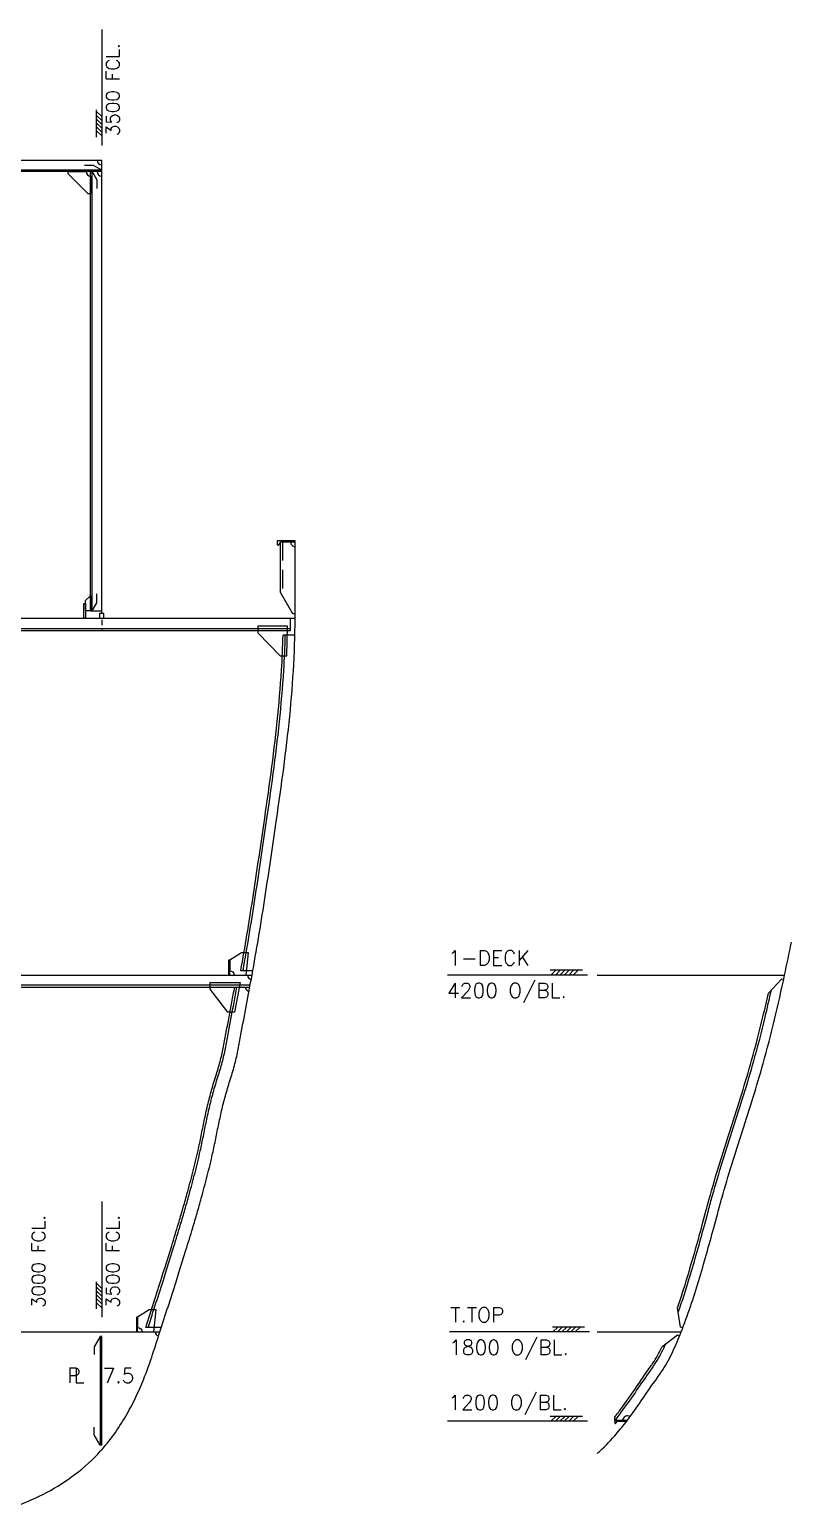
# Model space of a CAD drawing. Extents: x 53504 to 219407, y 25397 to 156081.
# Drawn here: x 177136 to 182259, y 117257 to 127190 of the extents above; entities that cross this region are included whole.
import ezdxf

# ---------------------------------------------------------------- set-up
doc = ezdxf.new("R2010")
doc.units = 0
doc.header["$LTSCALE"] = 250
doc.linetypes.add('DASHED', pattern=[0.75, 0.5, -0.25])
doc.linetypes.add('STP-035', pattern=[0.24, 0.15, -0.09])
doc.layers.get('0').update_dxf_attribs({"linetype": 'CONTINUOUS'})
for name, color, linetype in [('S0CO1', 1, 'CONTINUOUS'), ('S0CO2', 2, 'CONTINUOUS'), ('S0CO5', 4, 'CONTINUOUS'), ('S0DA1', 1, 'DASHED'), ('S0DA2', 2, 'DASHED'), ('S0DIM', 2, 'CONTINUOUS'), ('S0TX2', 2, 'CONTINUOUS')]:
    doc.layers.add(name, color=color, linetype=linetype)
doc.styles.add('ROMANS', font='romans', dxfattribs={"height": 100})

# ---------------------------------------------------------------- blocks, each defined once
blk = doc.blocks.new('ST10011')
at = {"layer": 'S0CO1'}
for p, q in [((4.24, 0.65), (-0.08, 0.65)), ((0, 0), (0.65, 0.65)), ((0.6, 0), (1.25, 0.65)), ((1.2, 0), (1.85, 0.65)), ((1.8, 0), (2.45, 0.65)), ((2.4, 0), (3.05, 0.65)), ((3, 0), (3.65, 0.65))]:
    blk.add_line(p, q, dxfattribs=at)
blk = doc.blocks.new('HP100x7')
at = {"color": 0}
blk.add_lwpolyline([(0, 0), (0, -100), (20, -100, 0.767327), (24, -89), (10, -79, -0.267949), (7, -75), (7, 0)], format="xyb", close=True, dxfattribs=at)
blk = doc.blocks.new('*X7')
at = {"color": 0}
for p, q in [((13410, 17177), (13450, 17217)), ((13439, 17177), (13479, 17217)), ((13467, 17177), (13507, 17217)), ((13495, 17177), (13535, 17217)), ((13523, 17177), (13563, 17217)), ((13552, 17177), (13592, 17217))]:
    blk.add_line(p, q, dxfattribs=at)
blk = doc.blocks.new('TYKK')
at = {"layer": 'S0CO1'}
for p, q in [((-2.04, 0.82), (2.04, 0.82)), ((-2.04, 0), (2.04, 0))]:
    blk.add_line(p, q, dxfattribs=at)
at = {"layer": 'S0CO1', "xscale": 0.0204, "yscale": 0.0204, "zscale": 0.0204}
blk.add_blockref('*X7', (-275.41, -350.41), dxfattribs=at)
blk = doc.blocks.new('PLDIM2')
at = {"layer": 'S0TX2', "style": 'ROMANS'}
for s, p in [('P', (-19.2, 0.3)), ('L', (22.8, 0.3))]:
    blk.add_text(s, height=100, dxfattribs=at).set_placement(p)
blk.add_attdef('XX.X', (168.5, -1.5), '', height=100, dxfattribs=at)
blk = doc.blocks.new('HP120')
at = {"color": 0}
blk.add_lwpolyline([(0, 7), (120, 7), (120, -16, -0.767327), (108.8, -19), (99.6, -3, 0.267949), (94.4, 0), (0, 0)], format="xyb", close=True, dxfattribs=at)

msp = doc.modelspace()

# ---------------------------------------------------------------- linework, layer by layer
at = {"layer": 'S0CO1', "color": 0}
for p, q in [((177621.426, 126244.607), (174121.426, 126244.607)), ((177621.426, 126234.607), (174121.426, 126234.607)), ((177546.426, 123280.517), (177546.426, 126234.607)), ((177556.426, 123280.517), (177556.426, 126234.607)), ((178821.426, 123743.517), (178821.426, 123407.741)), ((177546.426, 123280.517), (177621.426, 123280.517)), ((178890.847, 123147.547), (178891.426, 123230.517)), ((174121.426, 123162.547), (178890.951, 123162.547)), ((174121.426, 123147.547), (178890.847, 123147.547)), ((178920.337, 123117.547), (178840.321, 123117.547)), ((178637.447, 120860.517), (178556.16, 120860.517)), ((174121.426, 120765.517), (178620.144, 120765.517)), ((174121.426, 120750.517), (178617.375, 120750.517)), ((177613.426, 117668.505), (177613.426, 118400.517)), ((177621.426, 117668.505), (177621.426, 118400.517)), ((178022.18, 118460.517), (177917.14, 118460.517)), ((181070.266, 117836.117), (181070.266, 117857.986))]:
    msp.add_line(p, q, dxfattribs=at)
for points in [[(177621.426, 126234.607), (177621.426, 126244.607), (177567, 126276.03), (177506.622, 126276.03)], [(177546.426, 126234.607), (177556.426, 126234.607), (177587.849, 126180.181), (177587.849, 126119.803)], [(177546.426, 123280.517), (177556.426, 123280.517), (177587.849, 123334.943), (177587.849, 123395.321)], [(178921.426, 123260.517), (178906.426, 123260.517), (178821.426, 123407.741)], [(182206.043, 120801.193), (182191.384, 120804.374), (182103.673, 120708.759)], [(181527.619, 118458.513), (181513.603, 118463.857), (181492.024, 118593.757)], [(177621.426, 118400.517), (177611.426, 118400.517), (177571.426, 118331.235), (177571.426, 118278.7)], [(181505.794, 118402.624), (181491.883, 118408.234), (181386.722, 118328.663)], [(177621.426, 117668.505), (177611.426, 117668.505), (177571.426, 117737.787), (177571.426, 117790.321)]]:
    msp.add_lwpolyline(points, dxfattribs=at)
msp.add_lwpolyline([(177546.426, 126204.607), (177546.426, 126084.607), (177531.426, 126084.607), (177396.426, 126219.607), (177396.426, 126234.607), (177516.426, 126234.607, 0.41421356)], format="xyb", close=True, dxfattribs=at)
for points in [[(177546.426, 123380.517), (177546.426, 123280.517), (177513.426, 123280.517), (177513.426, 123349.154)], [(178820.701, 122977.547), (178865.748, 122977.547), (178871.199, 123177.547), (178671.196, 123177.547), (178671.196, 123132.547), (178820.701, 122977.547)], [(178482.029, 120830.517), (178482.029, 120930.517), (178474.029, 120930.517), (178474.029, 120830.517)], [(178468.357, 120580.517), (178351.73, 120735.517), (178351.73, 120780.517), (178551.73, 120780.517), (178514.145, 120580.517), (178468.357, 120580.517)], [(177862.534, 118430.517), (177862.534, 118530.517), (177854.534, 118530.517), (177854.534, 118430.517)]]:
    msp.add_lwpolyline(points, close=True, dxfattribs=at)
at = {"layer": 'S0CO1', "color": 0, "flags": 128}
for points in [[(178556.16, 120860.517, 0.00653606), (178636.583, 121341.954, 0.002238), (178711.109, 121841.957, 0.00214701), (178759.73, 122188.985, 0.00760301), (178801.371, 122535.162), (178801.371, 122535.162, 0.010333), (178830.495, 122881.704), (178830.495, 122881.704, 0.0107737), (178840.321, 123117.547)], [(178571.402, 120860.517, 0.00649983), (178651.409, 121339.676, 0.002238), (178725.955, 121839.812, 0.002147), (178774.594, 122186.968, 0.00760301), (178816.29, 122533.597), (178816.29, 122533.597, 0.010333), (178845.466, 122880.757), (178845.466, 122880.757, 0.01078742), (178855.324, 123117.547)], [(177917.14, 118460.517, 0.00000493), (177917.321, 118461.081, -0.001152), (177972.147, 118630.526, 0.00258326), (178026.024, 118798.656), (178035.705, 118829.521), (178045.343, 118860.354), (178092.208, 119010.21, 0.003394), (178137.677, 119159.078, 0.002699), (178166.534, 119257.893, 0.002111), (178194.504, 119357.216, 0.004135), (178234.167, 119505.119, 0.008987), (178269.482, 119652.124, 0.005015), (178290.207, 119750.44, -0.001955), (178310.892, 119851.615, -0.005464), (178333.38, 119953.837, -0.012449), (178360.207, 120057.886, -0.008857), (178392.324, 120163.593, 0.014897), (178420.511, 120260.558, 0.015935), (178440.963, 120351.48, 0.002096), (178459.142, 120448.519, -0.001797), (178496.613, 120649.209, 0.00110682), (178515.67, 120750.517)], [(177932.894, 118460.517, -0.00112468), (177986.408, 118625.875, 0.00258337), (178040.334, 118794.159), (178050.017, 118825.032), (178059.66, 118855.879), (178106.524, 119005.733, 0.003394), (178152.052, 119154.794, 0.002699), (178180.955, 119253.766, 0.002111), (178208.959, 119353.211, 0.004135), (178248.687, 119501.354, 0.008987), (178284.127, 119648.883, 0.005015), (178304.914, 119747.493, -0.001955), (178325.576, 119848.553, -0.005464), (178347.994, 119950.454, -0.012449), (178374.635, 120053.781, -0.008857), (178406.596, 120158.979, 0.014897), (178435.033, 120256.802, 0.015935), (178455.695, 120348.656, 0.002096), (178473.897, 120445.818, -0.001797), (178511.348, 120646.403, 0.00113673), (178530.927, 120750.517)], [(181492.024, 118593.757, 0.0121099), (181559.311, 118800.464, 0.00691561), (181658.903, 119151.279), (181685.763, 119251.323, -0.00305365), (181713.457, 119352.176, -0.00733919), (181781.554, 119581.294, -0.001481), (181853.123, 119807.378, 0.00147197), (181924.395, 120032.561, 0.00739694), (181991.114, 120257.16, 0.01026197), (182067.051, 120550.356, 0.00284034), (182103.673, 120708.759, 0.00284034)], [(181497.091, 118563.258, 0.01361352), (181573.682, 118796.168, 0.00691568), (181673.389, 119147.386), (181700.25, 119247.436, -0.00305372), (181727.897, 119348.115, -0.00733916), (181795.868, 119576.81, -0.001481), (181867.41, 119802.809, 0.00147198), (181938.71, 120028.077, 0.00739695), (182005.554, 120253.102, 0.01026197), (182081.646, 120546.894, 0.003296), (182124.02, 120730.939, 0.003296)], [(181070.266, 117857.986, 0.00807034), (181115.627, 117917.503, 0.00984008), (181205.481, 118044.6, -0.00354539), (181296.146, 118176.318), (181311.915, 118198.918, 0.0067928), (181326.147, 118219.964, 0.03627108), (181386.722, 118328.663, 0.03627108)], [(181072.061, 117836.117, 0.00979191), (181127.702, 117908.604, 0.00984007), (181217.897, 118036.183, -0.0035455), (181308.445, 118167.731), (181324.221, 118190.341, 0.00679501), (181338.686, 118211.731, 0.037783), (181402.533, 118327.12, 0.00000174), (181402.533, 118327.12, 0.00241429), (181411.831, 118347.662, 0.00241429)]]:
    msp.add_lwpolyline(points, format="xyb", dxfattribs=at)
at = {"layer": 'S0CO1', "color": 0}
for points in [[(178592.031, 120830.517), (178607.867, 120980.517), (178562.193, 120980.517), (178482.029, 120930.517), (178482.029, 120860.517, -0.41421356), (178512.029, 120830.517)], [(177972.536, 118430.517), (177987.419, 118580.517), (177940.106, 118580.517), (177862.534, 118530.517), (177862.534, 118460.517, -0.41421356), (177892.534, 118430.517)]]:
    msp.add_lwpolyline(points, format="xyb", dxfattribs=at)
for centre, start, end in [((177621.426, 126309.607), 180, 269.9999175), ((177621.426, 126234.607), 180, 269.9999175), ((178921.426, 123743.517), 179.999994, 270.0000593), ((178632.031, 120830.517), 180, 259.6611801), ((178617.375, 120750.517), 180, 259.6611801), ((178012.536, 118430.517), 179.9997509, 252.1745705), ((181154.184, 117836.117), 52.3793613, 180)]:
    msp.add_arc(centre, 30, start, end, dxfattribs=at)
at = {"layer": 'S0CO2', "color": 0}
msp.add_lwpolyline([(177606.423, 123230.517), (177636.423, 123230.517), (177636.423, 123263.517), (177606.423, 123263.517)], close=True, dxfattribs=at)
at = {"layer": 'S0CO5', "color": 0}
for p, q in [((177621.427, 126309.607), (174121.426, 126309.607)), ((177621.423, 123263.517), (177621.427, 126309.607)), ((174121.426, 123230.517), (178921.426, 123230.517)), ((174121.426, 120830.517), (178632.031, 120830.517)), ((180952.716, 120830.517), (182212.375, 120830.517)), ((174121.426, 118430.517), (178012.536, 118430.517)), ((180952.716, 118430.517), (181516.84, 118430.517))]:
    msp.add_line(p, q, dxfattribs=at)
at = {"layer": 'S0CO5', "color": 0, "flags": 128}
for points in [[(177041.322, 117257.617, 0.035136), (177251.126, 117351.622, 0.038969), (177444.648, 117475.494, 0.046672), (177614.242, 117630.517, 0.002289), (177621.426, 117638.505, 0.029808), (177713.363, 117754.955, 0.023455), (177792.401, 117880.517, 0.019517), (177855.743, 118003.421, 0.016047), (177910.193, 118130.517, 0.014193), (177963.692, 118279.723, 0.001314), (178012.536, 118430.517, -0.001152), (178067.22, 118599.522, 0.002584), (178121.426, 118768.681), (178131.122, 118799.594), (178140.788, 118830.517), (178187.65, 118980.362, 0.003394), (178233.512, 119130.517, 0.002699), (178262.675, 119230.379, 0.002111), (178290.873, 119330.517, 0.004135), (178330.965, 119480.016, 0.008987), (178367.12, 119630.517, 0.005015), (178388.258, 119730.796, -0.001955), (178408.787, 119831.201, -0.005464), (178430.804, 119931.285, -0.012449), (178456.389, 120030.517, -0.008857), (178487.475, 120132.833, 0.014897), (178517.325, 120235.517, 0.015935), (178539.175, 120332.654, 0.002096), (178557.509, 120430.517, -0.001797), (178594.848, 120630.502, 0.002175), (178632.031, 120830.517, 0.00675), (178715.656, 121329.806, 0.002238), (178790.287, 121830.517, 0.002147), (178839.003, 122178.225, 0.007603), (178880.935, 122526.816, 0.010333), (178910.336, 122876.653, 0.015795), (178921.426, 123227.547), (178921.426, 123750.517)], [(180952.716, 117612.787, 0.00526017), (180972.172, 117630.517, 0.029999), (181081.678, 117745.44, 0.016552), (181180.029, 117870.044, 0.00984), (181271.7, 117999.711, -0.003546), (181361.738, 118130.517), (181377.546, 118153.173, 0.006804), (181393.022, 118176.057, 0.037784), (181461.62, 118300.032, 0.014763), (181516.84, 118430.517, 0.020087), (181635.96, 118777.553, 0.006916), (181736.162, 119130.517), (181763.031, 119230.595, -0.003054), (181790.47, 119330.517, -0.007339), (181857.895, 119557.378, -0.001481), (181929.321, 119783.011, 0.001472), (182000.737, 120008.647, 0.007397), (182068.131, 120235.517, 0.010262), (182144.891, 120531.893, 0.005319), (182212.375, 120830.517, 0.00268784), (182258.659, 121051.781)]]:
    msp.add_lwpolyline(points, format="xyb", dxfattribs=at)
at = {"layer": 'S0DA1', "color": 0}
msp.add_line((178836.426, 123743.517), (178836.426, 123381.761), dxfattribs=at)
at = {"layer": 'S0DA2', "color": 0, "linetype": 'STP-035'}
msp.add_line((177621.423, 123220.517), (177621.423, 123150.517), dxfattribs=at)
at = {"layer": 'S0DIM', "color": 0}
for p, q in [((177621.426, 127189.91), (177621.426, 126410.933)), ((177621.426, 119308.775), (177621.426, 118529.799))]:
    msp.add_line(p, q, dxfattribs=at)
msp.add_lwpolyline([(177513.426, 123230.517), (177501.426, 123230.517), (177501.426, 123330.517), (177513.426, 123330.517), (177513.426, 123230.517)], close=True, dxfattribs=at)
for points in [[(180886.725, 120830.517), (179945.947, 120830.517)], [(180900.392, 118430.517), (179959.614, 118430.517)], [(180886.725, 117830.517), (179945.947, 117830.517)]]:
    msp.add_lwpolyline(points, dxfattribs=at)

# ---------------------------------------------------------------- block references
at = {"layer": 'S0CO2', "color": 0, "xscale": -1}
msp.add_blockref('HP120', (178921.426, 123743.517), dxfattribs=at)
at = {"layer": 'S0CO2', "color": 0, "xscale": 0.8, "yscale": 0.8, "zscale": 0.8, "rotation": 270}
msp.add_blockref('HP100x7', (181150.266, 117836.117), dxfattribs=at)
at = {"layer": 'S0DIM', "color": 0, "extrusion": (0, 0, -1), "xscale": -45, "yscale": 45, "zscale": -45}
for p, rotation in [((-177584.706, 126558.181), 90), ((-177584.706, 118677.047), 90.00000000000088)]:
    msp.add_blockref('TYKK', p, dxfattribs=dict(at, rotation=rotation))
at = {"layer": 'S0DIM', "color": 0, "xscale": 50, "yscale": 50, "zscale": 50}
for p in [(180641.547, 120830.517), (180655.214, 118430.517), (180641.547, 117830.517)]:
    msp.add_blockref('ST10011', p, dxfattribs=at)
at = {"layer": 'S0TX2', "color": 0}
ref = msp.add_blockref('PLDIM2', (177410.305, 118088.748), dxfattribs=at)
ref.add_attrib('XX.X', '7.5', (177627.301, 118087.289), dxfattribs={"height": 100, "style": 'ROMANS'})

# ---------------------------------------------------------------- texts
at = {"layer": 'S0DIM', "color": 0, "style": 'ROMANS', "text_generation_flag": 6}
for s, p in [('3500 FCL.', (177741.176, 126473.426)), ('3000 FCL.', (177241.176, 118592.291)), ('3500 FCL.', (177741.176, 118592.291))]:
    msp.add_text(s, height=90, rotation=270, dxfattribs=at).set_placement(p)
at = {"layer": 'S0TX2', "color": 0, "style": 'ROMANS'}
for s, p in [('1-DECK', (179951.395, 120896.232)), ('4200 O/BL.', (179942.841, 120676.762)), ('T.TOP', (179965.062, 118496.232)), ('1800 O/BL.', (179956.508, 118276.762)), ('1200 O/BL.', (179951.395, 117906.384))]:
    msp.add_text(s, height=100, dxfattribs=at).set_placement(p)

doc.saveas('drawing.dxf')
